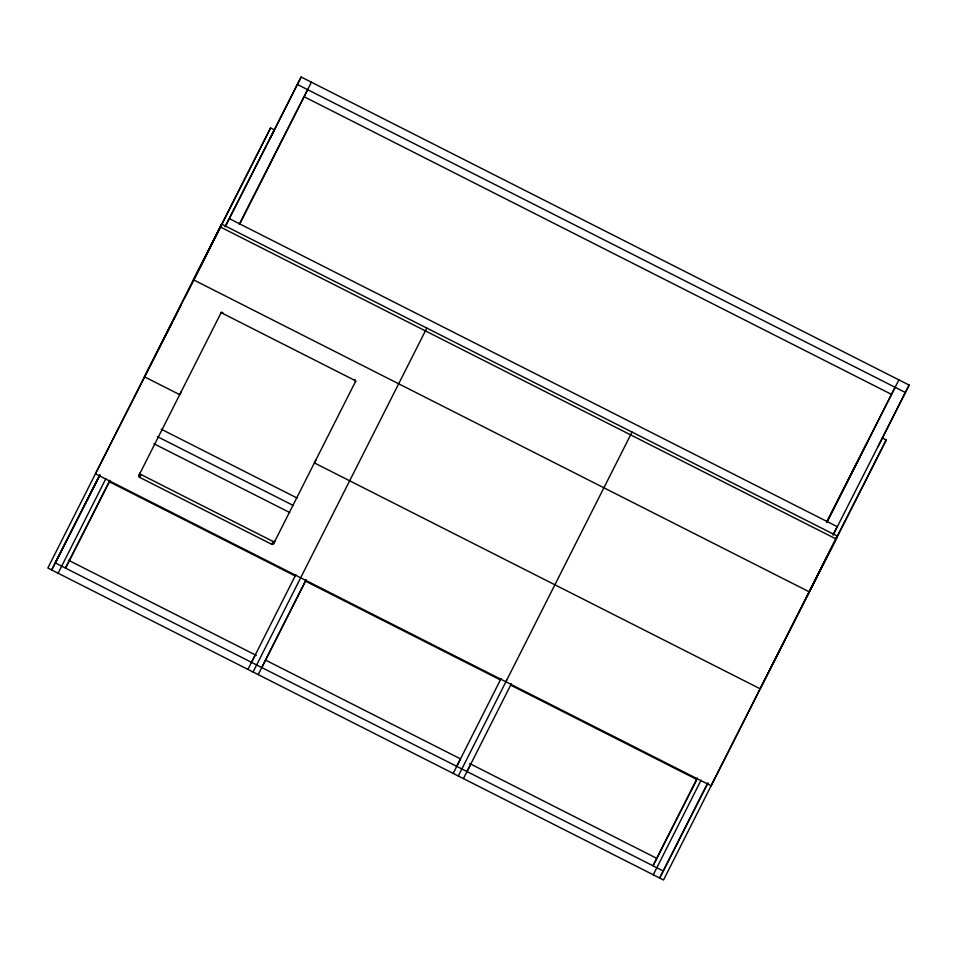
<?xml version="1.0" encoding="UTF-8"?>
<svg xmlns="http://www.w3.org/2000/svg" width="957" height="957" viewBox="0 0 957 957"><rect width="100%" height="100%" fill="white"/><g stroke="black" fill="none" stroke-linecap="round" stroke-linejoin="round"><path stroke-width="1.44" d="M221.581 224.082L47.85 568.015L663.536 879.997L837.267 536.064L221.581 224.082L220.158 226.869L835.844 538.863L837.267 536.064M173.253 320.643L181.304 304.697M184.665 298.058L270.58 127.963L274.432 129.913L225.194 226.785M99.6 475.127L51.702 569.965L100.018 474.875M225.649 225.637L229.213 218.579L837.208 526.661L833.643 533.719M270.065 138.514L301.156 77.003L909.15 385.085L878.059 446.596M58.114 573.207L105.916 478.56M109.864 480.33L65.519 568.111L109.6 481.407M239.621 224.297L307.652 89.623M138.729 475.796L140.141 473.009A1.435 0.993 26.9 0 0 140.978 474.54L273.092 541.483A1.435 0.993 26.9 0 0 274.826 541.255L273.403 544.043A1.435 0.993 26.9 0 1 271.68 544.282L139.566 477.328A1.435 0.993 26.9 0 1 138.729 475.796L221.438 312.066M273.403 544.043L355.514 381.52M247.947 669.41L295.845 574.583M253.079 672.005L426.81 328.072M258.211 674.613L306.108 579.775M305.869 580.301L261.775 667.555M453.175 773.4L501.073 678.573M505.894 681.791L632.039 432.074M458.307 776.007L506.636 680.331M463.439 778.603L511.337 683.777M697.33 778.017L652.985 865.798L697.258 778.675M826.836 522.522L895.118 387.31M653.272 874.794L701.086 780.146M707.594 783.221L659.684 878.048L708.001 782.958M882.426 437.995L886.266 439.945L711.123 785.781L95.437 473.799L172.583 321.983M270.58 127.963L193.434 279.791L809.12 591.773L886.266 439.945M221.581 224.967L144.435 376.795L179.713 394.667L181.124 391.88M225.433 226.031L301.156 77.003M99.528 475.785L55.267 562.907L663.249 870.99M239.286 224.189L311.42 82.206M221.223 312.484L220.684 313.537A1.435 0.993 26.9 0 1 222.419 313.298L354.533 380.252A1.435 0.993 26.9 0 1 355.37 381.783L355.813 380.91M222.419 313.298L222.861 312.425M139.566 477.328L140.978 474.54M354.533 380.252L354.975 379.379M271.68 544.282L273.092 541.483M315.81 460.126L314.386 462.913L760.121 688.777L837.267 536.961M251.512 662.352L255.304 654.899M456.74 766.354L460.532 758.901M467.004 771.545L470.784 764.093M826.752 521.876L898.886 379.893M826.788 522.115L866.611 443.749M833.057 535.13L909.15 385.085M297.376 84.455L905.382 392.502M304.075 96.705L891.541 394.392M161.231 429.203L297.113 498.059M157.45 436.655L293.32 505.511M153.886 443.713L289.756 512.569M109.182 481.682L295.163 575.935M305.427 581.126L500.391 679.925M510.655 685.128L696.648 779.369M68.378 560.18L256.38 655.449M265.711 660.174L460.377 758.817M469.708 763.554L656.37 858.142"/></g></svg>
